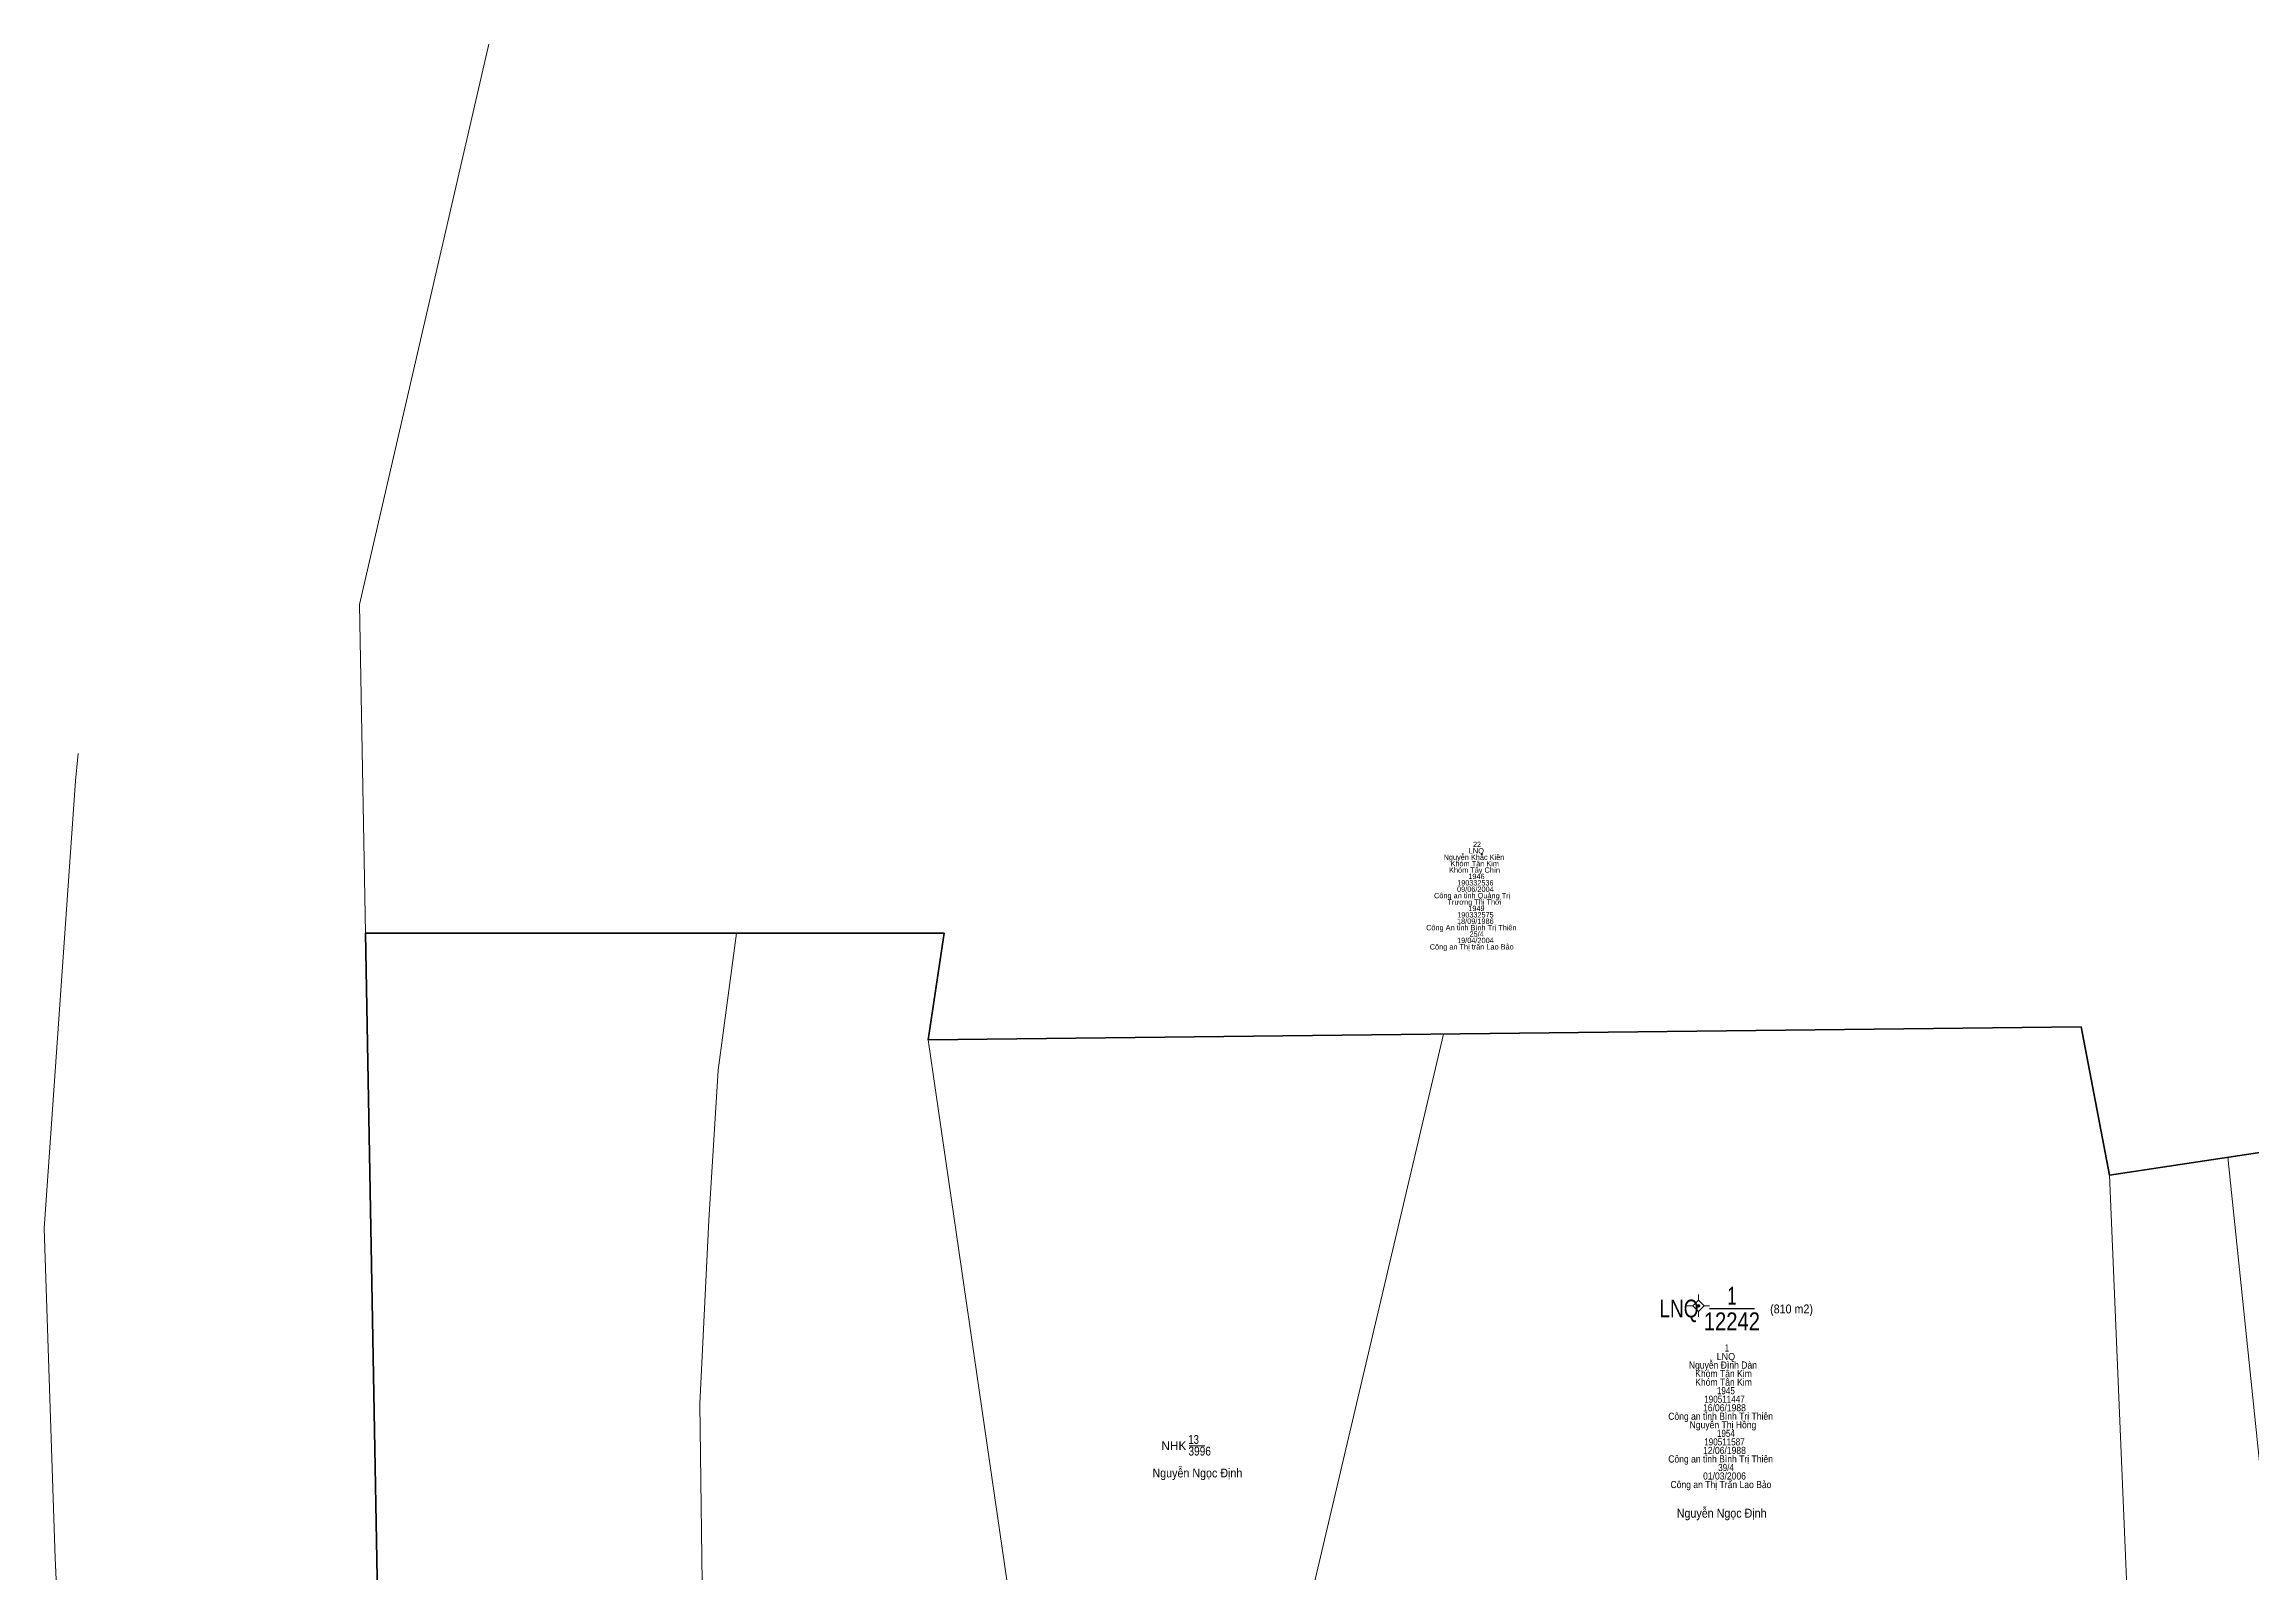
# Model space of a CAD drawing. Header units: metres. Extents: x 535042 to 535574, y 1836400 to 1837100.
# Drawn here: x 535169.1 to 535417.3, y 1836928.1 to 1837100 of the extents above; entities that cross this region are included whole.
import ezdxf
from ezdxf.enums import TextEntityAlignment as Align

# ---------------------------------------------------------------- set-up
doc = ezdxf.new("R2010")
doc.units = ezdxf.units.M
doc.header["$LTSCALE"] = 0.32
doc.linetypes.add('MEDIUM_DASHED', pattern=[4.5, 3, -1.5])
for name, color, linetype, lineweight in [('10', 7, 'Continuous', 13), ('11', 7, 'Continuous', 13), ('13', 7, 'Continuous', 25), ('25', 7, 'MEDIUM_DASHED', 13), ('31', 7, 'Continuous', 13), ('36', 7, 'Continuous', 13), ('40', 7, 'Continuous', 13), ('54', 7, 'Continuous', 35)]:
    doc.layers.add(name, color=color, linetype=linetype, lineweight=lineweight)
doc.layers.add('15', color=7, linetype='Continuous')

msp = doc.modelspace()

# ---------------------------------------------------------------- hatches: boundary and pattern name
at = {"layer": '11'}
msp.add_hatch(color=256, dxfattribs=at).paths.add_polyline_path([(535355.1998, 1836958.1, 1), (535354.8997, 1836958.1, 1)])

# ---------------------------------------------------------------- linework, layer by layer
at = {"layer": '10'}
for p, q in [((535270.23, 1837000), (535268.45, 1836988)), ((535398.07, 1836989.48), (535268.45, 1836988)), ((535284.05, 1836880.81), (535268.45, 1836988)), ((535401.28, 1836972.78), (535404.17, 1836904.13))]:
    msp.add_line(p, q, dxfattribs=at)
msp.add_lwpolyline([(535398.07, 1836989.48), (535401.28, 1836972.78), (535439.8, 1836978.63)], dxfattribs=at)
at = {"layer": '11'}
for p, q in [((535354.42, 1836958.1), (535353.8, 1836958.1)), ((535355.05, 1836959.35), (535355.05, 1836958.73)), ((535356.3, 1836958.1), (535355.68, 1836958.1)), ((535355.05, 1836957.47), (535355.05, 1836956.85))]:
    msp.add_line(p, q, dxfattribs=at)
msp.add_lwpolyline([(535355.05, 1836958.73), (535354.42, 1836958.1), (535355.05, 1836957.47), (535355.68, 1836958.1)], close=True, dxfattribs=at)
msp.add_circle((535355.0498, 1836958.1), 0.15, dxfattribs=at)
at = {"layer": '13'}
msp.add_line((535356.29, 1836957.79), (535361.34, 1836957.79), dxfattribs=at)
at = {"layer": '25'}
msp.add_lwpolyline([(535205.19, 1837000), (535246.9, 1837000), (535270.23, 1837000)], dxfattribs=at)
at = {"layer": '31'}
for points in [[(535203.14, 1836720.02), (535195.34, 1836748.54), (535189.48, 1836771.36), (535183.5, 1836794.03), (535180.45, 1836811.94), (535178.49, 1836826.08), (535174.61, 1836860.71), (535171.81, 1836896.98), (535170.28, 1836929.71), (535169.05, 1836966.78), (535172.57, 1837017.15), (535172.87, 1837020.22)], [(535406.63, 1836453.53), (535390.26, 1836480.78), (535363.6, 1836516.92), (535345.62, 1836552.98), (535327.39, 1836590.51), (535312.56, 1836623.96), (535304.18, 1836652.16), (535292.13, 1836689.29), (535283.37, 1836713.56), (535272.12, 1836744.07), (535266.96, 1836767.17), (535263.45, 1836789.63), (535258.54, 1836818.48), (535251.37, 1836866.72), (535244.94, 1836901.35), (535243.08, 1836924.08), (535242.77, 1836947.08), (535243.79, 1836967.74), (535244.83, 1836984.59), (535246.9, 1837000)]]:
    msp.add_lwpolyline(points, dxfattribs=at)
at = {"layer": '36'}
for p, q in [((535301.83, 1836884.26), (535326.39, 1836988.66)), ((535414.59, 1836974.8), (535437.98, 1836748.96)), ((535297.78, 1836942.36), (535299.55, 1836942.36))]:
    msp.add_line(p, q, dxfattribs=at)
at = {"layer": '40'}
for points in [[(535219.06, 1837100), (535204.52, 1837036.97), (535205.19, 1837000)], [(535400, 1836400), (535351.03, 1836469.24), (535248.46, 1836684.97), (535208.49, 1836817.73), (535205.19, 1837000)]]:
    msp.add_lwpolyline(points, dxfattribs=at)
at = {"layer": '54'}
for p, q in [((535270.23, 1837000), (535268.45, 1836988)), ((535398.07, 1836989.48), (535268.45, 1836988)), ((535398.07, 1836989.48), (535401.28, 1836972.78)), ((535401.28, 1836972.78), (535439.8, 1836978.63))]:
    msp.add_line(p, q, dxfattribs=at)
for points in [[(535400, 1836400), (535351.03, 1836469.24), (535248.46, 1836684.97), (535208.49, 1836817.73), (535205.19, 1837000)], [(535205.19, 1837000), (535246.9, 1837000), (535270.23, 1837000)]]:
    msp.add_lwpolyline(points, dxfattribs=at)

# ---------------------------------------------------------------- texts
at = {"layer": '13'}
for s, width, p in [('1', 0.7, (535358.815, 1836958.23)), ('12242', 0.85, (535358.815, 1836955.35))]:
    msp.add_text(s, height=2, dxfattribs=dict(at, width=width)).set_placement(p, align=Align.CENTER)
at = {"layer": '13', "width": 0.8}
msp.add_text('LNQ ', height=2, dxfattribs=at).set_placement((535355.66, 1836956.79), align=Align.RIGHT)
at = {"layer": '15'}
for s, height, width, p in [('22', 0.6, 0.8, (535330.155, 1837009.69)), ('Nguyễn Khắc Kiền', 0.6, 0.9, (535329.815, 1837008.25)), ('Khóm Tây Chín', 0.6, 0.9, (535329.88, 1837006.81)), ('Khóm Tân Kim', 0.6, 0.9, (535329.9, 1837007.53)), ('LNQ', 0.6, 0.95, (535330.085, 1837008.97)), ('09/06/2004', 0.6, 0.9, (535329.975, 1837004.65)), ('190332536', 0.6, 0.85, (535329.97, 1837005.37)), ('1946', 0.6, 0.85, (535330.095, 1837006.09)), ('Công an tỉnh Quảng Trị ', 0.6, 0.9, (535329.725, 1837003.93)), ('Trương Thị Thơi', 0.6, 0.9, (535329.875, 1837003.21)), ('190332575', 0.6, 0.85, (535329.98, 1837001.77)), ('1949', 0.6, 0.85, (535330.095, 1837002.49)), ('Công An tỉnh Bình Trị Thiên ', 0.6, 0.9, (535329.635, 1837000.33)), ('18/09/1986', 0.6, 0.9, (535329.97, 1837001.05)), ('25/4', 0.6, 0.85, (535330.115, 1836999.61)), ('Công an Thị trấn Lao Bảo ', 0.6, 0.9, (535329.675, 1836998.17)), ('19/04/2004', 0.6, 0.9, (535329.975, 1836998.89)), ('LNQ', 0.8, 0.95, (535358.14, 1836951.99)), ('1', 0.8, 0.65, (535358.25, 1836952.95)), ('Nguyễn Đình Dàn', 0.8, 0.9, (535357.805, 1836951.03)), ('Khóm Tân Kim', 0.8, 0.9, (535357.875, 1836950.07)), ('Khóm Tân Kim', 0.8, 0.9, (535357.875, 1836949.11)), ('190511447', 0.8, 0.85, (535357.98, 1836947.19)), ('1945', 0.8, 0.85, (535358.14, 1836948.15)), ('Công an tỉnh Bình Trị Thiên', 0.8, 0.9, (535357.545, 1836945.27)), ('Nguyễn Thị Hồng', 0.8, 0.9, (535357.81, 1836944.31)), ('16/06/1988', 0.8, 0.9, (535357.98, 1836946.23)), ('190511587', 0.8, 0.85, (535357.98, 1836942.39)), ('1954', 0.8, 0.85, (535358.145, 1836943.35)), ('Công an tỉnh Bình Trị Thiên', 0.8, 0.9, (535357.545, 1836940.47)), ('12/06/1988', 0.8, 0.9, (535357.98, 1836941.43)), ('39/4', 0.8, 0.85, (535358.16, 1836939.51)), ('Công an Thị Trấn Lao Bảo', 0.8, 0.9, (535357.585, 1836937.59)), ('01/03/2006', 0.8, 0.9, (535357.985, 1836938.55))]:
    msp.add_text(s, height=height, dxfattribs=dict(at, width=width)).set_placement(p, align=Align.CENTER)
at = {"layer": '36'}
for s, width, p in [('(810 m2)', 0.9, (535367.93, 1836957.24)), ('13', 0.8, (535298.89, 1836942.56)), ('3996', 0.85, (535300.24, 1836941.25)), ('Nguyễn Ngọc Định', 0.9, (535303.77, 1836938.79)), ('Nguyễn Ngọc Định', 0.9, (535362.72, 1836934.27))]:
    msp.add_text(s, height=1, dxfattribs=dict(at, width=width)).set_placement(p, align=Align.RIGHT)
msp.add_text('NHK', height=1, dxfattribs=at).set_placement((535297.48, 1836941.86), align=Align.RIGHT)

doc.saveas('drawing.dxf')
